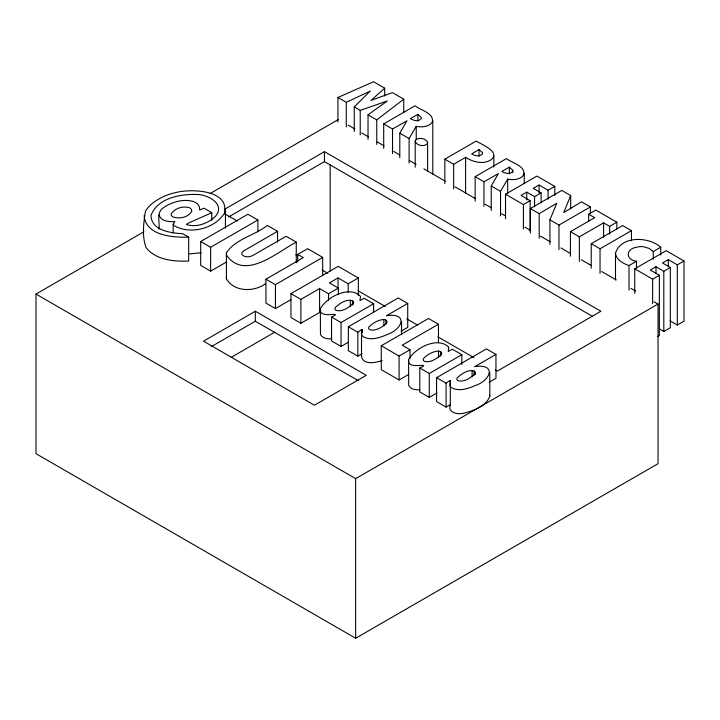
<?xml version="1.0" encoding="UTF-8"?>
<svg xmlns="http://www.w3.org/2000/svg" width="720" height="720" viewBox="0 0 720 720"><rect width="100%" height="100%" fill="white"/><g stroke="black" fill="none" stroke-linecap="round" stroke-linejoin="round"><path stroke-width="1.08" d="M265.257 283.932C253.638 292.14 234.261 292.023 226.413 278.928L226.413 276.714M277.551 242.19L277.551 231.327L267.345 225.432C254.763 235.44 235.557 238.86 226.413 252.81L226.413 255.024C244.926 281.547 278.082 251.352 296.262 242.127L296.262 262.764M159.039 229.095C159.867 222.066 156.096 212.22 163.557 207.621C167.913 204.561 172.908 202.464 178.092 201.285C185.292 199.512 200.385 199.647 199.638 210.087L203.958 208.161L211.797 212.697L211.797 220.302M427.599 142.371L427.428 143.721C424.179 146.979 417.15 145.791 415.206 141.597L415.404 140.265C418.662 136.953 425.637 138.186 427.599 142.371L427.599 171.36M615.501 280.008L615.501 253.251C620.793 235.431 648.945 236.466 660.726 247.248L660.726 255.051M512.793 170.316L512.55 171.63C509.733 174.897 505.008 173.268 501.849 171.45L509.31 167.139L512.793 170.316L512.793 172.548M475.272 372.267L474.957 373.833C470.61 377.919 464.202 382.428 457.974 380.691L456.786 379.413L457.173 377.838C461.619 373.941 467.856 369.171 474.102 370.998L475.272 372.267L475.272 374.436M353.556 301.986L353.178 303.525C348.741 307.575 342.333 312.147 336.051 310.383L334.899 309.114L335.277 307.503C339.678 303.408 346.167 298.782 352.449 300.762L353.556 301.986L353.556 304.164M400.968 331.263L407.727 327.357L407.727 303.453L386.487 315.72C408.717 312.426 402.561 329.553 386.91 334.62C379.98 337.662 371.556 340.632 364.239 337.203C357.732 335.511 366.867 325.035 357.858 332.253L348.336 326.754L348.336 350.658L357.858 356.148L362.07 353.718M489.204 382.203L495.963 378.297L495.963 354.402L474.723 366.66C496.953 363.375 490.797 380.493 475.146 385.569C468.216 388.602 459.792 391.572 452.475 388.152C445.968 386.451 455.103 375.984 446.094 383.193L436.572 377.694L436.572 401.598L446.094 407.097L450.306 404.658L450.306 380.763M489.798 372.528L489.798 396.432C485.874 406.503 473.598 410.625 463.896 413.163C458.424 414.909 446.877 412.65 450.468 404.757M173.169 232.938L173.169 224.244L174.906 221.598C169.335 221.913 160.884 221.391 159.039 214.974M211.797 212.697L187.569 223.497L186.498 224.532C196.803 227.862 208.647 223.263 215.982 215.73C225.702 203.022 205.938 193.734 195.264 194.472C179.064 194.139 157.284 198.522 150.984 215.478C151.344 230.4 170.928 233.199 182.637 233.667L188.676 237.15L188.676 261.054C173.826 261.657 156.249 260.118 146.16 247.797C141.813 236.547 143.568 222.885 145.458 211.302C149.328 204.462 156.258 200.178 163.107 196.758A48.771 28.161 0 0 1 177.939 192.069C192.771 188.82 229.923 190.161 224.325 213.498C213.993 229.059 189.99 234.954 173.781 225.513L173.169 224.244M383.706 148.419L383.706 123.894L415.125 105.75C420.138 110.277 434.385 112.851 432.297 122.175C428.706 127.053 421.704 127.449 416.232 126.315L409.104 138.555L409.104 163.08M475.146 201.213L475.146 176.679L506.565 158.544C511.578 163.071 525.825 165.645 523.728 174.969C520.146 179.847 513.135 180.243 507.672 179.1L500.544 191.349L500.544 215.874M331.605 338.823C327.609 339.066 322.407 338.526 320.463 334.467L320.337 308.781C326.43 297.144 349.767 284.994 360.486 296.352L359.991 300.582L364.059 298.233L373.617 303.75L373.617 312.435M419.841 389.763C415.845 390.006 410.643 389.466 408.699 385.407L408.573 359.721C414.657 348.084 438.003 335.934 448.722 347.292L448.227 351.522L452.295 349.173L461.844 354.69L461.844 364.464M444.834 159.183L476.253 141.039C480.582 144.108 502.272 152.271 490.23 160.281C482.373 164.628 472.752 161.847 465.597 157.365L453.645 164.268L444.834 159.183L444.834 183.708M530.361 233.091L530.361 208.566L561.78 190.422L570.681 195.561L563.76 212.49L581.562 201.843L590.382 206.937L590.382 213.624M549.909 244.377L549.909 219.852L556.785 203.22L539.181 213.651L530.361 208.566M399.798 157.707L399.798 133.182L406.98 120.807L392.526 128.979L383.706 123.894M491.229 210.501L491.229 185.976L498.411 173.592L483.957 181.773L475.146 176.679M354.267 131.418L354.267 106.893L370.215 91.098L346.293 102.294L337.941 97.47L337.941 121.995M337.941 97.47L373.554 81.747L384.696 88.182L370.962 100.449L392.373 92.619L403.749 99.189L403.749 112.563M376.758 144.405L376.758 119.88L403.749 99.189M368.028 139.365L368.028 114.84L387.279 101.007L360.225 110.34L354.267 106.893M654.165 301.806L658.053 304.047L658.053 463.671L355.662 638.253L36 453.69L36 294.075L143.928 231.768M210.042 193.59L338.382 119.493M224.649 209.259L324.45 151.641L600.912 311.256L497.241 371.115L495.297 369.99M228.528 216.999L324.45 161.613L592.155 316.179M417.87 114.345L410.409 118.656C413.568 120.474 418.293 122.112 421.11 118.836L421.353 117.522L417.87 114.345L417.87 121.032M226.062 262.242L210.636 271.152L200.691 265.41L200.691 241.515L247.941 214.227L257.886 219.969L257.886 231.921M200.691 241.515L210.636 247.257L257.886 219.969M277.551 231.327L244.278 250.533L242.469 251.91L241.731 253.332L242.055 254.7C244.944 257.796 249.858 257.193 253.233 255.258L286.119 236.268L296.262 242.127M479.043 149.607L471.627 153.891C474.831 155.808 479.628 157.167 482.472 153.918L482.58 152.676L479.043 149.607L479.043 156.294M297.711 262.008L297.711 254.403L307.62 248.679L322.686 257.382L322.686 275.85M290.862 299.655L275.427 308.565L265.941 303.084L265.941 279.189L303.291 257.625L297.711 254.403M265.941 279.189L275.427 284.661L322.686 257.382M255.33 311.256L203.499 341.181L314.424 405.234L366.264 375.3L255.33 311.256L255.33 321.237L358.479 380.781M338.355 294.615L338.355 288.09L328.554 293.751L319.59 288.576L319.59 312.48L300.906 323.271L290.961 317.529L290.961 293.625L338.211 266.346L358.335 277.965L358.335 295.344M211.176 346.725L255.33 321.237M290.961 293.625L300.906 299.367L319.59 288.576M358.335 277.965L348.21 283.806L338.031 277.929L329.4 282.915L338.355 288.09M505.521 218.745L505.521 194.22L536.94 176.076L554.769 186.372L554.769 195.291M231.156 357.354L274.842 332.127M541.107 202.923L541.107 192.888L534.582 196.65L526.761 192.132L521.037 195.435L530.118 200.673L530.118 230.778M554.769 186.372L548.091 190.233L539.064 185.031L533.277 188.37L541.107 192.888M505.521 194.22L523.413 204.552L530.118 200.673M348.714 342.027L341.046 346.446L331.56 340.974L331.56 317.07C344.592 310.806 320.634 318.843 320.463 310.563L320.337 308.781M331.56 317.07L341.046 322.551L373.617 303.75M348.336 326.754L398.214 297.963L407.727 303.453M549.909 219.852L558.963 225.072L590.382 206.937M588.645 220.905L588.645 214.218L595.818 210.078L616.851 222.219L616.851 228.906M570.42 256.221L570.42 231.696L594.666 217.692L588.645 214.218M408.195 374.697L399.087 379.953L381.258 369.666L381.258 345.762L428.517 318.483L438.462 324.225L438.462 342.693M570.42 231.696L579.357 236.844L603.594 222.849L609.678 226.359L616.851 222.219M438.462 324.225L402.147 345.195L410.022 349.74L410.022 358.434M591.228 268.227L591.228 243.702L622.647 225.558L631.458 230.652L631.458 240.687M381.258 345.762L399.087 356.058L410.022 349.74M591.228 243.702L600.039 248.787L631.458 230.652M436.941 392.967L429.282 397.395L419.796 391.914L419.796 368.01C432.828 361.746 408.87 369.783 408.699 361.503L408.573 359.721M419.796 368.01L429.282 373.491L461.844 354.69M615.501 253.251C616.23 260.019 623.241 263.538 629.001 265.563L636.462 261.252L636.462 267.948M653.238 259.371L653.238 251.568L660.726 247.248M436.572 377.694L486.441 348.903L495.963 354.402M634.743 293.355L634.743 268.83L666.162 250.686L684 260.982L684 321.183L677.313 325.044L670.104 320.877M659.466 328.95L663.813 331.461L670.329 327.699L670.329 267.498L663.813 271.26L655.992 266.742L650.268 270.045L659.349 275.283L659.349 335.484L657.432 336.591M684 260.982L677.313 264.843L668.295 259.641L662.508 262.98L670.329 267.498M634.743 268.83L652.635 279.162L659.349 275.283M36 294.075L355.662 478.629L658.053 304.047M382.167 360.468C375.957 362.79 362.619 365.436 361.512 356.085L361.512 332.181M201.141 252.756L189.522 253.881M383.868 319.473C378.207 319.815 372.951 323.064 368.937 326.898L368.55 328.473L369.738 329.751C375.966 331.488 382.374 326.979 386.721 322.893L387.045 321.318L385.866 320.058L383.868 319.473L383.868 325.989M438.552 351.063C432.864 351.324 427.455 354.474 423.513 358.452L423.135 360.054L424.287 361.332C430.569 363.087 436.977 358.524 441.414 354.474L441.783 352.926L440.685 351.711L438.552 351.063L438.552 357.579M188.676 237.15C173.133 237.636 145.728 235.809 144.144 215.649M636.462 261.252C625.446 259.803 625.644 249.057 636.318 247.284A12.069 6.966 0 0 1 643.23 246.645L649.152 248.418L653.238 251.568M368.028 114.84L376.758 119.88M399.798 133.182L409.104 138.555M491.229 185.976L500.544 191.349M348.102 125.1L354.906 129.033M361.701 132.957L368.505 136.881M377.253 141.93L384.048 145.863M393.768 151.47L399.6 154.836M409.311 160.443L416.115 164.367M423.891 168.858L445.266 181.197M454.977 186.813L475.389 198.585M485.1 204.201L490.932 207.567M501.615 213.732L505.503 215.982M524.934 227.196L530.766 230.562M540.486 236.178L550.197 241.785M560.889 247.95L570.6 253.566M581.292 259.731L591.012 265.347M601.695 271.512L616.275 279.927M630.846 288.342L635.706 291.15M224.667 213.741L237.321 221.049M295.731 254.772L297.675 255.897M322.011 269.946L327.852 273.321M358.038 290.745L385.29 306.477M406.71 318.843L417.42 325.026M437.859 336.825L473.877 357.624M489.618 394.695L489.798 396.432M677.313 264.843L677.313 325.044M668.295 259.641L668.295 266.328M663.813 271.26L663.813 331.461M655.992 266.742L655.992 273.429M652.635 279.162L652.635 303.687M629.001 265.563L629.001 290.088M609.678 226.359L609.678 234.162M603.594 222.849L603.594 237.348M600.039 248.787L600.039 273.312M579.357 236.844L579.357 261.378M570.681 195.561L570.681 208.944M558.963 225.072L558.963 249.597M548.091 190.233L548.091 199.152M539.064 185.031L539.064 192.834M539.181 213.651L539.181 238.176M534.582 196.65L534.582 206.685M526.761 192.132L526.761 199.935M524.25 173.367L524.25 183.402M523.413 204.552L523.413 229.077M509.31 167.139L509.31 173.826M507.672 179.1L507.672 193.59M493.839 155.925L493.839 167.076M483.957 181.773L483.957 206.298M474.102 370.998L474.102 375.345M472.104 370.413L472.104 376.929M465.597 157.365L465.597 193.041M453.645 164.268L453.645 188.793M446.094 383.193L446.094 407.097M440.685 351.711L440.685 356.058M432.81 120.582L432.81 174.087M429.282 373.491L429.282 397.395M416.232 126.315L416.232 139.689M415.206 141.597L415.206 167.238M401.562 321.588L401.562 334.629M399.087 356.058L399.087 379.953M392.526 128.979L392.526 153.504M385.866 320.058L385.866 324.405M384.696 88.182L384.696 95.985M362.232 329.913L362.232 332.091M362.07 329.823L362.07 331.992M360.225 110.34L360.225 134.865M357.858 332.253L357.858 356.148M355.662 478.629L355.662 638.253M352.449 300.762L352.449 305.109M350.325 300.123L350.325 306.639M348.21 283.806L348.21 292.5M346.293 102.294L346.293 126.819M341.046 322.551L341.046 346.446M338.031 277.929L338.031 288.801M330.174 165.06L330.174 271.152M328.554 293.751L328.554 300.276M324.45 151.641L324.45 161.613M300.906 299.367L300.906 323.271M275.427 284.661L275.427 308.565M226.413 252.81L226.413 278.928M225.432 209.673L225.432 228.141M210.636 247.257L210.636 271.152M191.7 211.374C188.172 217.575 178.965 219.294 172.629 216.774L171.252 215.397L171.252 213.642C175.14 208.053 183.6 205.56 189.972 207.936L191.538 209.448L191.7 211.374"/></g></svg>
